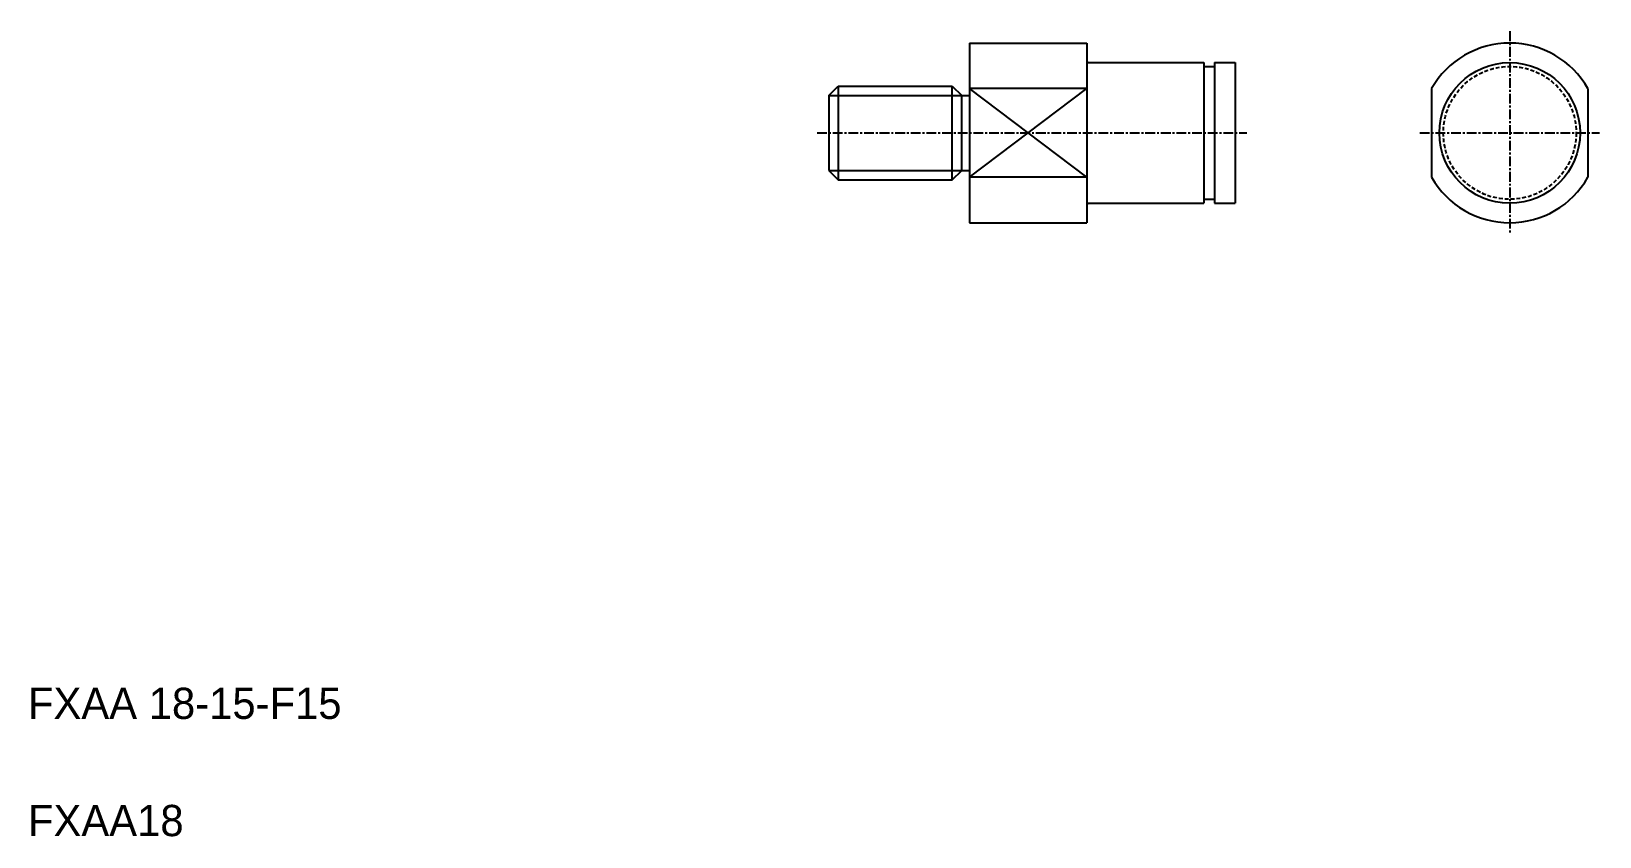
# Model space of a CAD drawing. Extents: x -40 to 161, y 83 to 186.
import ezdxf

# ---------------------------------------------------------------- set-up
doc = ezdxf.new("R2010")
doc.units = 0
doc.linetypes.add('CENTER', pattern=[2, 1.25, -0.25, 0.25, -0.25])
doc.linetypes.add('DASHED', pattern=[0.75, 0.5, -0.25])
doc.layers.get('0').update_dxf_attribs({"linetype": 'CONTINUOUS'})
doc.layers.add('CENTER', color=1, linetype='CENTER')

msp = doc.modelspace()

# ---------------------------------------------------------------- linework, layer by layer
at = {"color": 7, "linetype": 'CONTINUOUS'}
for p, q in [((80.16, 184.94), (80.16, 161.94)), ((80.16, 184.94), (95.16, 184.94)), ((95.16, 184.94), (95.16, 161.94)), ((95.36, 182.44), (110.16, 182.44)), ((99.06, 182.44), (99.06, 182.44)), ((102.76, 182.44), (102.76, 182.44)), ((110.16, 182.44), (110.16, 164.44)), ((110.16, 181.94), (111.51, 181.94)), ((111.51, 182.44), (114.16, 182.44)), ((111.51, 182.44), (111.51, 164.44)), ((114.16, 182.44), (114.16, 164.44)), ((62.16, 178.24), (63.36, 179.44)), ((63.36, 179.44), (63.36, 167.44)), ((63.36, 179.44), (77.96, 179.44)), ((77.96, 179.44), (79.16, 178.24)), ((77.96, 167.44), (77.96, 179.44)), ((95.16, 179.11), (80.16, 179.11)), ((139.3, 179.11), (139.3, 167.76)), ((159.3, 179.11), (159.3, 167.76)), ((62.16, 178.24), (62.16, 168.64)), ((79.16, 168.64), (79.16, 178.24)), ((79.16, 178.24), (80.16, 178.24)), ((62.16, 168.64), (63.36, 167.44)), ((77.96, 167.44), (79.16, 168.64)), ((79.16, 168.64), (80.16, 168.64)), ((63.36, 167.44), (77.96, 167.44)), ((95.16, 167.76), (80.16, 167.76)), ((110.16, 164.94), (111.51, 164.94)), ((95.36, 164.44), (110.16, 164.44)), ((99.06, 164.44), (99.06, 164.44)), ((102.76, 164.44), (102.76, 164.44)), ((111.51, 164.44), (114.16, 164.44)), ((80.16, 161.94), (95.16, 161.94))]:
    msp.add_line(p, q, dxfattribs=at)
at = {"color": 3, "linetype": 'CONTINUOUS'}
for p, q in [((80.16, 167.76), (95.16, 179.11)), ((95.16, 167.76), (80.16, 179.11)), ((62.16, 178.24), (79.16, 178.24)), ((62.16, 168.64), (79.16, 168.64))]:
    msp.add_line(p, q, dxfattribs=at)
at = {"color": 7, "linetype": 'CONTINUOUS'}
msp.add_circle((149.3, 173.44), 9, dxfattribs=at)
at = {"color": 3, "linetype": 'DASHED'}
msp.add_circle((149.3, 173.44), 8.5, dxfattribs=at)
at = {"color": 7, "linetype": 'CONTINUOUS'}
for centre, radius, start, end in [((149.3, 173.44), 11.5, 29.5918, 150.4082), ((95.36, 182.64), 0.2, 180, 270), ((149.3, 173.44), 11.5, 209.5918, 330.4082), ((95.36, 164.24), 0.2, 90, 180)]:
    msp.add_arc(centre, radius, start, end, dxfattribs=at)
at = {"layer": 'CENTER', "color": 1, "linetype": 'CENTER'}
for p, q in [((149.3, 186.44), (149.3, 160.44)), ((60.66, 173.44), (115.66, 173.44)), ((137.8, 173.44), (160.8, 173.44))]:
    msp.add_line(p, q, dxfattribs=at)

# ---------------------------------------------------------------- texts
at = {"color": 7, "linetype": 'CONTINUOUS'}
for s, p in [('FXAA 18-15-F15', (-40.34, 98.44)), ('FXAA18', (-40.34, 83.44))]:
    msp.add_text(s, height=4, dxfattribs=at).set_placement(p)

doc.saveas('drawing.dxf')
